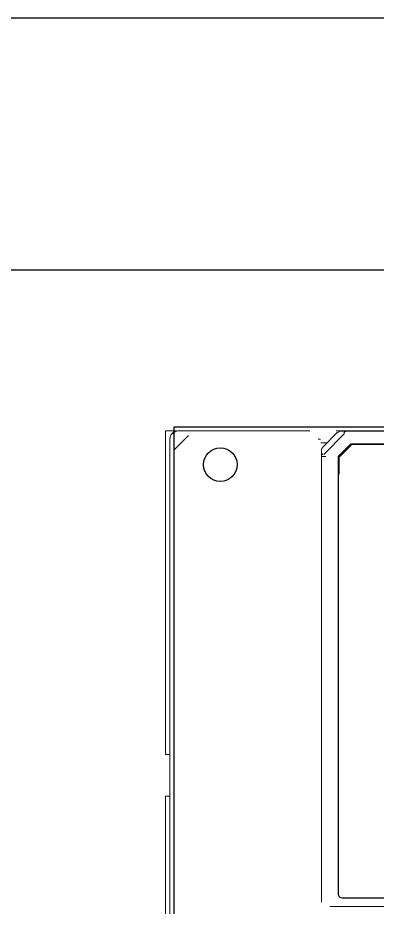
# Model space of a CAD drawing. Header units: millimetres. Extents: x -3630 to 1270, y -52213 to -49192.
# Drawn here: x -1588.9 to -1546.1, y -51440.7 to -51335 of the extents above; entities that cross this region are included whole.
import ezdxf

# ---------------------------------------------------------------- set-up
doc = ezdxf.new("R2010")
doc.units = ezdxf.units.MM
doc.linetypes.add('CENTER', pattern=[2, 1.25, -0.25, 0.25, -0.25])
doc.layers.add('1', color=1, linetype='CENTER')

msp = doc.modelspace()

# ---------------------------------------------------------------- linework, layer by layer
for p, q in [((-1273.75, -51364.959), (-1703.75, -51364.959)), ((-1570.296, -51383.606), (-1477.296, -51383.606)), ((-1570.296, -51555.606), (-1570.296, -51383.606))]:
    msp.add_line(p, q)
msp.add_lwpolyline([(-1703.75, -51334.959), (-1243.75, -51334.959), (-1243.75, -52044.959), (-1703.75, -52044.959)], close=True)
msp.add_circle((-1564.796, -51388.106), 2)
at = {"layer": '1', "color": 7, "linetype": 'Continuous', "lineweight": 18}
for p, q in [((-1571.295, -51384.092), (-1571.295, -51422.595)), ((-1569.999, -51384.092), (-1571.295, -51384.092)), ((-1569.795, -51384.092), (-1568.096, -51384.092)), ((-1568.096, -51384.092), (-1554.168, -51384.092)), ((-1551.012, -51384.092), (-1543.348, -51384.092)), ((-1549.787, -51384.145), (-1550.507, -51384.145)), ((-1549.787, -51384.145), (-1480.743, -51384.145)), ((-1570.795, -51385.092), (-1570.795, -51386.79)), ((-1553.168, -51385.092), (-1552.902, -51385.092)), ((-1550.897, -51384.302), (-1552.612, -51386.018)), ((-1552.124, -51385.529), (-1552.862, -51385.529)), ((-1550.788, -51387.135), (-1549.274, -51385.622)), ((-1549.265, -51385.645), (-1550.765, -51387.145)), ((-1549.165, -51385.716), (-1550.665, -51387.216)), ((-1549.265, -51385.645), (-1549.274, -51385.622)), ((-1549.274, -51385.622), (-1481.256, -51385.622)), ((-1481.265, -51385.645), (-1549.265, -51385.645)), ((-1481.365, -51385.716), (-1549.165, -51385.716)), ((-1570.795, -51386.79), (-1570.795, -51442.958)), ((-1552.765, -51387.122), (-1552.765, -51386.402)), ((-1552.765, -51440.145), (-1552.765, -51387.122)), ((-1550.788, -51387.135), (-1550.765, -51387.145)), ((-1550.788, -51439.145), (-1550.788, -51387.135)), ((-1550.765, -51387.145), (-1550.765, -51439.145)), ((-1550.665, -51387.216), (-1550.665, -51389.25)), ((-1571.295, -51422.595), (-1570.795, -51422.595)), ((-1571.295, -51427.521), (-1570.795, -51427.521)), ((-1571.295, -51507.162), (-1571.295, -51427.521)), ((-1550.265, -51439.645), (-1480.265, -51439.645)), ((-1480.265, -51439.667), (-1550.265, -51439.667)), ((-1551.765, -51440.645), (-1478.765, -51440.645))]:
    msp.add_line(p, q, dxfattribs=at)
at = {"layer": '1', "color": 7, "linetype": 'Continuous', "lineweight": 13}
for p, q in [((-1549.79, -51384.145), (-1550.507, -51384.145)), ((-1480.743, -51384.145), (-1549.787, -51384.145)), ((-1570.263, -51386.322), (-1568.564, -51384.624)), ((-1550.021, -51384.411), (-1552.499, -51386.888)), ((-1550.635, -51439.514), (-1550.619, -51439.498))]:
    msp.add_line(p, q, dxfattribs=at)
at = {"layer": '1', "color": 7, "linetype": 'Continuous', "lineweight": 18}
for points in [[(-1570.795, -51385.092), (-1570.776, -51384.896), (-1570.719, -51384.709), (-1570.627, -51384.536), (-1570.502, -51384.384), (-1570.351, -51384.26), (-1570.178, -51384.168), (-1569.99, -51384.111), (-1569.795, -51384.092)], [(-1570.446, -51384.441), (-1570.382, -51384.363), (-1570.312, -51384.293), (-1570.235, -51384.233), (-1570.154, -51384.183), (-1570.068, -51384.143), (-1569.979, -51384.115), (-1569.888, -51384.097), (-1569.795, -51384.092)], [(-1550.88, -51384.319), (-1550.802, -51384.245), (-1550.712, -51384.19), (-1550.612, -51384.156), (-1550.507, -51384.145)], [(-1550.113, -51384.319), (-1550.045, -51384.245), (-1549.966, -51384.19), (-1549.879, -51384.156), (-1549.787, -51384.145)], [(-1552.765, -51386.402), (-1552.754, -51386.298), (-1552.72, -51386.198), (-1552.664, -51386.107), (-1552.59, -51386.03)], [(-1552.765, -51387.122), (-1552.753, -51387.031), (-1552.719, -51386.943), (-1552.664, -51386.864), (-1552.59, -51386.797)], [(-1552.265, -51387.122), (-1552.456, -51387.122), (-1552.543, -51387.122), (-1552.618, -51387.122), (-1552.681, -51387.122), (-1552.727, -51387.122), (-1552.755, -51387.122), (-1552.765, -51387.122)], [(-1550.265, -51439.667), (-1550.367, -51439.657), (-1550.465, -51439.628), (-1550.555, -51439.58), (-1550.634, -51439.515), (-1550.699, -51439.435), (-1550.748, -51439.345), (-1550.778, -51439.247), (-1550.788, -51439.145)], [(-1550.765, -51439.145), (-1550.755, -51439.242), (-1550.727, -51439.336), (-1550.681, -51439.422), (-1550.619, -51439.498), (-1550.543, -51439.56), (-1550.457, -51439.606), (-1550.363, -51439.635), (-1550.265, -51439.645)]]:
    msp.add_lwpolyline(points, dxfattribs=at)

doc.saveas('drawing.dxf')
